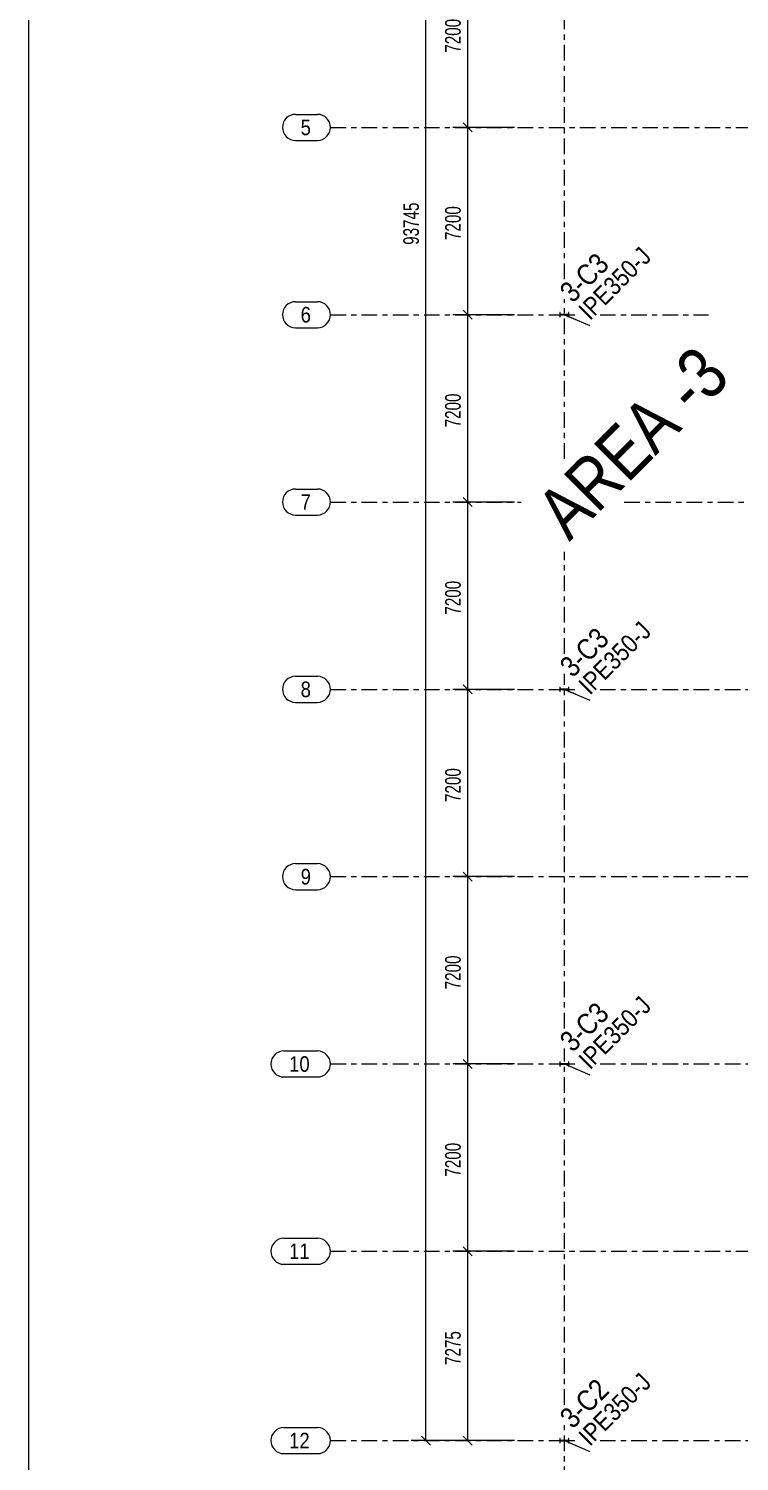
# Model space of a CAD drawing. Header units: millimetres. Extents: x -399 to 773, y -269 to 551.
# Drawn here: x -395.9 to -259.2, y 6 to 281.3 of the extents above; entities that cross this region are included whole.
import ezdxf

# ---------------------------------------------------------------- set-up
doc = ezdxf.new("R2010")
doc.units = ezdxf.units.MM
doc.linetypes.add('XKITLINE00', pattern=[0])
doc.linetypes.add('XKITLINE03', pattern=[6, 3, -1, 1, -1])
for name, color, linetype, lineweight in [('Dimensions', 7, 'Continuous', 0), ('DrawingSheet', 5, 'Continuous', 0), ('Part', 2, 'Continuous', 0), ('PartMark', 7, 'Continuous', 0), ('S-grid', 1, 'Continuous', 0), ('Text', 3, 'Continuous', 0)]:
    doc.layers.add(name, color=color, linetype=linetype, lineweight=lineweight)
doc.styles.add('ARIAL', font='ARIAL.TTF')
doc.styles.add('ARIAL_NARROW', font='ARIALN.TTF')
doc.styles.add('COMIC_SANS_MS', font='COMIC.TTF')

# ---------------------------------------------------------------- blocks, each defined once
blk = doc.blocks.new('*A35')
at = {"layer": 'Part'}
blk.add_hatch(color=3, dxfattribs=at).paths.add_polyline_path([(-292.03, 82.3925), (-292.03, 82.8125), (-291.975, 82.8125), (-291.975, 81.9375), (-292.03, 81.9375), (-292.03, 82.3575), (-293.67, 82.3575), (-293.67, 81.9375), (-293.725, 81.9375), (-293.725, 82.8125), (-293.67, 82.8125), (-293.67, 82.3925)], flags=17)
blk = doc.blocks.new('*A42')
at = {"layer": 'Part'}
blk.add_hatch(color=3, dxfattribs=at).paths.add_polyline_path([(-292.03, 154.3925), (-292.03, 154.8125), (-291.975, 154.8125), (-291.975, 153.9375), (-292.03, 153.9375), (-292.03, 154.3575), (-293.67, 154.3575), (-293.67, 153.9375), (-293.725, 153.9375), (-293.725, 154.8125), (-293.67, 154.8125), (-293.67, 154.3925)], flags=17)
blk = doc.blocks.new('*A55')
at = {"layer": 'Part'}
blk.add_hatch(color=3, dxfattribs=at).paths.add_polyline_path([(-292.03, 10.0175), (-292.03, 10.4375), (-291.975, 10.4375), (-291.975, 9.5625), (-292.03, 9.5625), (-292.03, 9.9825), (-293.67, 9.9825), (-293.67, 9.5625), (-293.725, 9.5625), (-293.725, 10.4375), (-293.67, 10.4375), (-293.67, 10.0175)], flags=17)
blk = doc.blocks.new('*A76')
at = {"layer": 'Part'}
blk.add_hatch(color=3, dxfattribs=at).paths.add_polyline_path([(-292.03, 226.3925), (-292.03, 226.8125), (-291.975, 226.8125), (-291.975, 225.9375), (-292.03, 225.9375), (-292.03, 226.3575), (-293.67, 226.3575), (-293.67, 225.9375), (-293.725, 225.9375), (-293.725, 226.8125), (-293.67, 226.8125), (-293.67, 226.3925)], flags=17)
blk = doc.blocks.new('*A202')
at = {"layer": 'DrawingSheet', "color": 5, "linetype": 'XKITLINE00', "lineweight": 0}
blk.add_line((-395.9, 551.2), (-395.9, -268.8), dxfattribs=at)
blk = doc.blocks.new('*A239')
at = {"layer": 'S-grid', "color": 1, "linetype": 'XKITLINE03', "lineweight": 0}
for p, q in [((-292.85, 233.23), (-292.85, 301.34)), ((-292.85, 198.66), (-292.85, 229.34)), ((-292.85, 161.23), (-292.85, 180.81)), ((-292.85, 89.23), (-292.85, 157.34)), ((-292.85, 16.86), (-292.85, 85.34)), ((-292.85, -10), (-292.85, 12.97))]:
    blk.add_line(p, q, dxfattribs=at)
blk = doc.blocks.new('*A278')
at = {"layer": 'S-grid', "color": 1, "linetype": 'XKITLINE03', "lineweight": 0}
blk.add_line((-337.85, 262.38), (-239.88, 262.38), dxfattribs=at)
at = {"layer": 'S-grid', "color": 3, "style": 'ARIAL', "width": 0.85}
blk.add_text('5', height=3, dxfattribs=at).set_placement((-343.58, 260.88))
blk = doc.blocks.new('*A279')
at = {"layer": 'S-grid', "color": 1, "linetype": 'XKITLINE03', "lineweight": 0}
for p, q in [((-337.85, 226.38), (-289.88, 226.38)), ((-285.99, 226.38), (-265.14, 226.38))]:
    blk.add_line(p, q, dxfattribs=at)
at = {"layer": 'S-grid', "color": 3, "style": 'ARIAL', "width": 0.85}
blk.add_text('6', height=3, dxfattribs=at).set_placement((-343.58, 224.88))
blk = doc.blocks.new('*A280')
at = {"layer": 'S-grid', "color": 1, "linetype": 'XKITLINE03', "lineweight": 0}
for p, q in [((-337.85, 190.38), (-301.14, 190.38)), ((-281.34, 190.38), (-239.88, 190.38))]:
    blk.add_line(p, q, dxfattribs=at)
at = {"layer": 'S-grid', "color": 3, "style": 'ARIAL', "width": 0.85}
blk.add_text('7', height=3, dxfattribs=at).set_placement((-343.58, 188.88))
blk = doc.blocks.new('*A281')
at = {"layer": 'S-grid', "color": 1, "linetype": 'XKITLINE03', "lineweight": 0}
for p, q in [((-337.85, 154.38), (-289.88, 154.38)), ((-285.99, 154.38), (-239.88, 154.38))]:
    blk.add_line(p, q, dxfattribs=at)
at = {"layer": 'S-grid', "color": 3, "style": 'ARIAL', "width": 0.85}
blk.add_text('8', height=3, dxfattribs=at).set_placement((-343.58, 152.88))
blk = doc.blocks.new('*A282')
at = {"layer": 'S-grid', "color": 1, "linetype": 'XKITLINE03', "lineweight": 0}
blk.add_line((-337.85, 118.38), (-239.88, 118.38), dxfattribs=at)
at = {"layer": 'S-grid', "color": 3, "style": 'ARIAL', "width": 0.85}
blk.add_text('9', height=3, dxfattribs=at).set_placement((-343.58, 116.88))
blk = doc.blocks.new('*A283')
at = {"layer": 'S-grid', "color": 1, "linetype": 'XKITLINE03', "lineweight": 0}
for p, q in [((-337.85, 82.38), (-289.88, 82.38)), ((-285.99, 82.38), (-239.88, 82.38))]:
    blk.add_line(p, q, dxfattribs=at)
at = {"layer": 'S-grid', "color": 3, "style": 'ARIAL', "width": 0.85}
blk.add_text('10', height=3, dxfattribs=at).set_placement((-345.8, 80.88))
blk = doc.blocks.new('*A284')
at = {"layer": 'S-grid', "color": 1, "linetype": 'XKITLINE03', "lineweight": 0}
blk.add_line((-337.85, 46.38), (-239.88, 46.38), dxfattribs=at)
at = {"layer": 'S-grid', "color": 3, "style": 'ARIAL', "width": 0.85}
blk.add_text('11', height=3, dxfattribs=at).set_placement((-345.8, 44.88))
blk = doc.blocks.new('*A285')
at = {"layer": 'S-grid', "color": 1, "linetype": 'XKITLINE03', "lineweight": 0}
for p, q in [((-337.85, 10), (-289.88, 10)), ((-285.99, 10), (-239.88, 10))]:
    blk.add_line(p, q, dxfattribs=at)
at = {"layer": 'S-grid', "color": 3, "style": 'ARIAL', "width": 0.85}
blk.add_text('12', height=3, dxfattribs=at).set_placement((-345.8, 8.5))
blk = doc.blocks.new('*A322')
at = {"layer": 'Part', "color": 2, "linetype": 'XKITLINE00', "lineweight": 0}
for p, q in [((-293.67, 82.8125), (-293.725, 82.8125)), ((-293.725, 82.8125), (-293.725, 81.9375)), ((-293.67, 82.3925), (-293.67, 82.8125)), ((-292.03, 82.8125), (-292.03, 82.3925)), ((-291.975, 82.8125), (-292.03, 82.8125)), ((-291.975, 81.9375), (-291.975, 82.8125)), ((-293.725, 81.9375), (-293.67, 81.9375)), ((-292.03, 82.3925), (-293.67, 82.3925)), ((-293.67, 81.9375), (-293.67, 82.3575)), ((-293.67, 82.3575), (-292.03, 82.3575)), ((-292.03, 82.3575), (-292.03, 81.9375)), ((-292.03, 81.9375), (-291.975, 81.9375))]:
    blk.add_line(p, q, dxfattribs=at)
blk = doc.blocks.new('*A334')
at = {"layer": 'Part', "color": 2, "linetype": 'XKITLINE00', "lineweight": 0}
for p, q in [((-293.67, 154.8125), (-293.725, 154.8125)), ((-293.725, 154.8125), (-293.725, 153.9375)), ((-293.67, 154.3925), (-293.67, 154.8125)), ((-292.03, 154.3925), (-293.67, 154.3925)), ((-293.67, 153.9375), (-293.67, 154.3575)), ((-293.67, 154.3575), (-292.03, 154.3575)), ((-292.03, 154.8125), (-292.03, 154.3925)), ((-291.975, 154.8125), (-292.03, 154.8125)), ((-292.03, 154.3575), (-292.03, 153.9375)), ((-291.975, 153.9375), (-291.975, 154.8125)), ((-293.725, 153.9375), (-293.67, 153.9375)), ((-292.03, 153.9375), (-291.975, 153.9375))]:
    blk.add_line(p, q, dxfattribs=at)
blk = doc.blocks.new('*A352')
at = {"layer": 'S-grid', "color": 1, "linetype": 'XKITLINE00', "lineweight": 0}
for p, q in [((-346.8, 84.88), (-340.35, 84.88)), ((-346.8, 79.88), (-340.35, 79.88))]:
    blk.add_line(p, q, dxfattribs=at)
for centre, start, end in [((-346.8, 82.38), 90, 270), ((-340.35, 82.38), 270, 90)]:
    blk.add_arc(centre, 2.5, start, end, dxfattribs=at)
blk = doc.blocks.new('*A353')
at = {"layer": 'S-grid', "color": 1, "linetype": 'XKITLINE00', "lineweight": 0}
for p, q in [((-346.8, 48.88), (-340.35, 48.88)), ((-346.8, 43.88), (-340.35, 43.88))]:
    blk.add_line(p, q, dxfattribs=at)
for centre, start, end in [((-346.8, 46.38), 90, 270), ((-340.35, 46.38), 270, 90)]:
    blk.add_arc(centre, 2.5, start, end, dxfattribs=at)
blk = doc.blocks.new('*A354')
at = {"layer": 'S-grid', "color": 1, "linetype": 'XKITLINE00', "lineweight": 0}
for p, q in [((-346.8, 12.5), (-340.35, 12.5)), ((-346.8, 7.5), (-340.35, 7.5))]:
    blk.add_line(p, q, dxfattribs=at)
for centre, start, end in [((-346.8, 10), 90, 270), ((-340.35, 10), 270, 90)]:
    blk.add_arc(centre, 2.5, start, end, dxfattribs=at)
blk = doc.blocks.new('*A358')
at = {"layer": 'Part', "color": 2, "linetype": 'XKITLINE00', "lineweight": 0}
for p, q in [((-293.67, 10.4375), (-293.725, 10.4375)), ((-293.725, 10.4375), (-293.725, 9.5625)), ((-293.725, 9.5625), (-293.67, 9.5625)), ((-293.67, 10.0175), (-293.67, 10.4375)), ((-292.03, 10.0175), (-293.67, 10.0175)), ((-293.67, 9.5625), (-293.67, 9.9825)), ((-293.67, 9.9825), (-292.03, 9.9825)), ((-292.03, 10.4375), (-292.03, 10.0175)), ((-291.975, 10.4375), (-292.03, 10.4375)), ((-292.03, 9.9825), (-292.03, 9.5625)), ((-292.03, 9.5625), (-291.975, 9.5625)), ((-291.975, 9.5625), (-291.975, 10.4375))]:
    blk.add_line(p, q, dxfattribs=at)
blk = doc.blocks.new('*A359')
at = {"layer": 'S-grid', "color": 1, "linetype": 'XKITLINE00', "lineweight": 0}
for p, q in [((-344.58, 192.88), (-340.35, 192.88)), ((-344.58, 187.88), (-340.35, 187.88))]:
    blk.add_line(p, q, dxfattribs=at)
for centre, start, end in [((-344.58, 190.38), 90, 270), ((-340.35, 190.38), 270, 90)]:
    blk.add_arc(centre, 2.5, start, end, dxfattribs=at)
blk = doc.blocks.new('*A360')
at = {"layer": 'S-grid', "color": 1, "linetype": 'XKITLINE00', "lineweight": 0}
for p, q in [((-344.58, 156.88), (-340.35, 156.88)), ((-344.58, 151.88), (-340.35, 151.88))]:
    blk.add_line(p, q, dxfattribs=at)
for centre, start, end in [((-344.58, 154.38), 90, 270), ((-340.35, 154.38), 270, 90)]:
    blk.add_arc(centre, 2.5, start, end, dxfattribs=at)
blk = doc.blocks.new('*A361')
at = {"layer": 'S-grid', "color": 1, "linetype": 'XKITLINE00', "lineweight": 0}
for p, q in [((-344.58, 120.88), (-340.35, 120.88)), ((-344.58, 115.88), (-340.35, 115.88))]:
    blk.add_line(p, q, dxfattribs=at)
for centre, start, end in [((-344.58, 118.38), 90, 270), ((-340.35, 118.38), 270, 90)]:
    blk.add_arc(centre, 2.5, start, end, dxfattribs=at)
blk = doc.blocks.new('*A396')
at = {"layer": 'S-grid', "color": 1, "linetype": 'XKITLINE00', "lineweight": 0}
for p, q in [((-344.58, 264.88), (-340.35, 264.88)), ((-344.58, 259.88), (-340.35, 259.88))]:
    blk.add_line(p, q, dxfattribs=at)
for centre, start, end in [((-344.58, 262.38), 90, 270), ((-340.35, 262.38), 270, 90)]:
    blk.add_arc(centre, 2.5, start, end, dxfattribs=at)
blk = doc.blocks.new('*A397')
at = {"layer": 'S-grid', "color": 1, "linetype": 'XKITLINE00', "lineweight": 0}
for p, q in [((-344.58, 228.88), (-340.35, 228.88)), ((-344.58, 223.88), (-340.35, 223.88))]:
    blk.add_line(p, q, dxfattribs=at)
for centre, start, end in [((-344.58, 226.38), 90, 270), ((-340.35, 226.38), 270, 90)]:
    blk.add_arc(centre, 2.5, start, end, dxfattribs=at)
blk = doc.blocks.new('*A399')
at = {"layer": 'Part', "color": 2, "linetype": 'XKITLINE00', "lineweight": 0}
for p, q in [((-293.67, 226.8125), (-293.725, 226.8125)), ((-293.725, 226.8125), (-293.725, 225.9375)), ((-293.725, 225.9375), (-293.67, 225.9375)), ((-293.67, 226.3925), (-293.67, 226.8125)), ((-292.03, 226.3925), (-293.67, 226.3925)), ((-293.67, 225.9375), (-293.67, 226.3575)), ((-293.67, 226.3575), (-292.03, 226.3575)), ((-292.03, 226.8125), (-292.03, 226.3925)), ((-291.975, 226.8125), (-292.03, 226.8125)), ((-292.03, 226.3575), (-292.03, 225.9375)), ((-292.03, 225.9375), (-291.975, 225.9375)), ((-291.975, 225.9375), (-291.975, 226.8125))]:
    blk.add_line(p, q, dxfattribs=at)
blk = doc.blocks.new('*A676')
at = {"layer": 'Dimensions', "color": 7, "linetype": 'XKITLINE00', "lineweight": 0}
for p, q in [((-319.48, 10), (-319.48, 478.73)), ((-304.48, 10), (-322.33, 10)), ((-320.32, 10.85), (-318.63, 9.15))]:
    blk.add_line(p, q, dxfattribs=at)
at = {"layer": 'Dimensions', "color": 3}
blk.add_point((-319.48, 10), dxfattribs=at)
at = {"layer": 'Dimensions', "color": 3, "style": 'ARIAL_NARROW', "width": 0.85}
blk.add_text('93745', height=3, rotation=90.0002, dxfattribs=at).set_placement((-320.83, 239.8))
blk = doc.blocks.new('*A677')
at = {"layer": 'Dimensions', "color": 7, "linetype": 'XKITLINE00', "lineweight": 0}
for p, q in [((-302.44, 226.38), (-314.29, 226.38)), ((-312.29, 227.22), (-310.59, 225.53)), ((-311.44, 190.38), (-311.44, 226.38)), ((-302.44, 190.38), (-314.29, 190.38)), ((-312.29, 191.22), (-310.59, 189.53))]:
    blk.add_line(p, q, dxfattribs=at)
at = {"layer": 'Dimensions', "color": 3}
for p in [(-311.44, 226.38), (-311.44, 190.38)]:
    blk.add_point(p, dxfattribs=at)
at = {"layer": 'Dimensions', "color": 3, "style": 'ARIAL_NARROW', "width": 0.85}
blk.add_text('7200', height=3, rotation=90.0002, dxfattribs=at).set_placement((-312.79, 204.73))
blk = doc.blocks.new('*A678')
at = {"layer": 'Text', "color": 6, "style": 'COMIC_SANS_MS', "width": 0.85}
blk.add_text('AREA -3', height=10, rotation=45.0001, dxfattribs=at).set_placement((-291.88, 182.66))
blk = doc.blocks.new('*A681')
at = {"layer": 'Dimensions', "color": 7, "linetype": 'XKITLINE00', "lineweight": 0}
for p, q in [((-312.29, 119.22), (-310.59, 117.53)), ((-302.44, 118.38), (-314.29, 118.38)), ((-311.44, 82.38), (-311.44, 118.38)), ((-312.29, 83.22), (-310.59, 81.53)), ((-302.44, 82.38), (-314.29, 82.38))]:
    blk.add_line(p, q, dxfattribs=at)
at = {"layer": 'Dimensions', "color": 3}
for p in [(-311.44, 118.38), (-311.44, 82.38)]:
    blk.add_point(p, dxfattribs=at)
at = {"layer": 'Dimensions', "color": 3, "style": 'ARIAL_NARROW', "width": 0.85}
blk.add_text('7200', height=3, rotation=90.0002, dxfattribs=at).set_placement((-312.79, 96.73))
blk = doc.blocks.new('*A683')
at = {"layer": 'PartMark', "color": 7, "linetype": 'XKITLINE00', "lineweight": 0}
for p, q in [((-292.85, 82.38), (-287.94, 80.29)), ((-290.55, 81.4), (-292.85, 82.38))]:
    blk.add_line(p, q, dxfattribs=at)
at = {"layer": 'PartMark', "color": 3, "style": 'ARIAL', "width": 0.85}
blk.add_text('3-C3', height=4, rotation=45.0001, dxfattribs=at).set_placement((-291.26, 84.46))
at = {"layer": 'PartMark', "color": 7, "style": 'ARIAL', "width": 0.85}
blk.add_text('IPE350-J', height=3.5, rotation=45.0001, dxfattribs=at).set_placement((-287.94, 81.14))
blk = doc.blocks.new('*A685')
at = {"layer": 'Dimensions', "color": 7, "linetype": 'XKITLINE00', "lineweight": 0}
for p, q in [((-312.29, 47.22), (-310.59, 45.53)), ((-302.44, 46.38), (-314.29, 46.38)), ((-311.44, 10), (-311.44, 46.38)), ((-302.44, 10), (-314.29, 10)), ((-312.29, 10.85), (-310.59, 9.15))]:
    blk.add_line(p, q, dxfattribs=at)
at = {"layer": 'Dimensions', "color": 3}
for p in [(-311.44, 46.38), (-311.44, 10)]:
    blk.add_point(p, dxfattribs=at)
at = {"layer": 'Dimensions', "color": 3, "style": 'ARIAL_NARROW', "width": 0.85}
blk.add_text('7275', height=3, rotation=90.0002, dxfattribs=at).set_placement((-312.79, 24.54))
blk = doc.blocks.new('*A686')
at = {"layer": 'Dimensions', "color": 7, "linetype": 'XKITLINE00', "lineweight": 0}
for p, q in [((-312.29, 83.22), (-310.59, 81.53)), ((-302.44, 82.38), (-314.29, 82.38)), ((-311.44, 46.38), (-311.44, 82.38)), ((-312.29, 47.22), (-310.59, 45.53)), ((-302.44, 46.38), (-314.29, 46.38))]:
    blk.add_line(p, q, dxfattribs=at)
at = {"layer": 'Dimensions', "color": 3}
for p in [(-311.44, 82.38), (-311.44, 46.38)]:
    blk.add_point(p, dxfattribs=at)
at = {"layer": 'Dimensions', "color": 3, "style": 'ARIAL_NARROW', "width": 0.85}
blk.add_text('7200', height=3, rotation=90.0002, dxfattribs=at).set_placement((-312.79, 60.73))
blk = doc.blocks.new('*A688')
at = {"layer": 'PartMark', "color": 7, "linetype": 'XKITLINE00', "lineweight": 0}
for p, q in [((-292.85, 10), (-287.94, 7.91)), ((-290.55, 9.02), (-292.85, 10))]:
    blk.add_line(p, q, dxfattribs=at)
at = {"layer": 'PartMark', "color": 7, "style": 'ARIAL', "width": 0.85}
blk.add_text('IPE350-J', height=3.5, rotation=45.0001, dxfattribs=at).set_placement((-287.94, 8.76))
at = {"layer": 'PartMark', "color": 3, "style": 'ARIAL', "width": 0.85}
blk.add_text('3-C2', height=4, rotation=45.0001, dxfattribs=at).set_placement((-291.26, 12.09))
blk = doc.blocks.new('*A690')
at = {"layer": 'Dimensions', "color": 7, "linetype": 'XKITLINE00', "lineweight": 0}
for p, q in [((-302.44, 154.38), (-314.29, 154.38)), ((-312.29, 155.22), (-310.59, 153.53)), ((-311.44, 118.38), (-311.44, 154.38)), ((-312.29, 119.22), (-310.59, 117.53)), ((-302.44, 118.38), (-314.29, 118.38))]:
    blk.add_line(p, q, dxfattribs=at)
at = {"layer": 'Dimensions', "color": 3}
for p in [(-311.44, 154.38), (-311.44, 118.38)]:
    blk.add_point(p, dxfattribs=at)
at = {"layer": 'Dimensions', "color": 3, "style": 'ARIAL_NARROW', "width": 0.85}
blk.add_text('7200', height=3, rotation=90.0002, dxfattribs=at).set_placement((-312.79, 132.73))
blk = doc.blocks.new('*A691')
at = {"layer": 'Dimensions', "color": 7, "linetype": 'XKITLINE00', "lineweight": 0}
for p, q in [((-302.44, 190.38), (-314.29, 190.38)), ((-312.29, 191.22), (-310.59, 189.53)), ((-311.44, 154.38), (-311.44, 190.38)), ((-302.44, 154.38), (-314.29, 154.38)), ((-312.29, 155.22), (-310.59, 153.53))]:
    blk.add_line(p, q, dxfattribs=at)
at = {"layer": 'Dimensions', "color": 3}
for p in [(-311.44, 190.38), (-311.44, 154.38)]:
    blk.add_point(p, dxfattribs=at)
at = {"layer": 'Dimensions', "color": 3, "style": 'ARIAL_NARROW', "width": 0.85}
blk.add_text('7200', height=3, rotation=90.0002, dxfattribs=at).set_placement((-312.79, 168.73))
blk = doc.blocks.new('*A694')
at = {"layer": 'PartMark', "color": 7, "linetype": 'XKITLINE00', "lineweight": 0}
for p, q in [((-292.85, 154.38), (-287.94, 152.29)), ((-290.55, 153.4), (-292.85, 154.38))]:
    blk.add_line(p, q, dxfattribs=at)
at = {"layer": 'PartMark', "color": 3, "style": 'ARIAL', "width": 0.85}
blk.add_text('3-C3', height=4, rotation=45.0001, dxfattribs=at).set_placement((-291.26, 156.46))
at = {"layer": 'PartMark', "color": 7, "style": 'ARIAL', "width": 0.85}
blk.add_text('IPE350-J', height=3.5, rotation=45.0001, dxfattribs=at).set_placement((-287.94, 153.14))
blk = doc.blocks.new('*A706')
at = {"layer": 'Dimensions', "color": 7, "linetype": 'XKITLINE00', "lineweight": 0}
for p, q in [((-302.44, 262.38), (-314.29, 262.38)), ((-312.29, 263.22), (-310.59, 261.53)), ((-311.44, 226.38), (-311.44, 262.38)), ((-302.44, 226.38), (-314.29, 226.38)), ((-312.29, 227.22), (-310.59, 225.53))]:
    blk.add_line(p, q, dxfattribs=at)
at = {"layer": 'Dimensions', "color": 3}
for p in [(-311.44, 262.38), (-311.44, 226.38)]:
    blk.add_point(p, dxfattribs=at)
at = {"layer": 'Dimensions', "color": 3, "style": 'ARIAL_NARROW', "width": 0.85}
blk.add_text('7200', height=3, rotation=90.0002, dxfattribs=at).set_placement((-312.79, 240.73))
blk = doc.blocks.new('*A707')
at = {"layer": 'Dimensions', "color": 7, "linetype": 'XKITLINE00', "lineweight": 0}
for p, q in [((-302.44, 298.38), (-314.29, 298.38)), ((-312.29, 299.22), (-310.59, 297.53)), ((-311.44, 262.38), (-311.44, 298.38)), ((-302.44, 262.38), (-314.29, 262.38)), ((-312.29, 263.22), (-310.59, 261.53))]:
    blk.add_line(p, q, dxfattribs=at)
at = {"layer": 'Dimensions', "color": 3}
for p in [(-311.44, 298.38), (-311.44, 262.38)]:
    blk.add_point(p, dxfattribs=at)
at = {"layer": 'Dimensions', "color": 3, "style": 'ARIAL_NARROW', "width": 0.85}
blk.add_text('7200', height=3, rotation=90.0002, dxfattribs=at).set_placement((-312.79, 276.73))
blk = doc.blocks.new('*A712')
at = {"layer": 'PartMark', "color": 7, "linetype": 'XKITLINE00', "lineweight": 0}
for p, q in [((-292.85, 226.38), (-287.94, 224.29)), ((-290.55, 225.4), (-292.85, 226.38))]:
    blk.add_line(p, q, dxfattribs=at)
at = {"layer": 'PartMark', "color": 3, "style": 'ARIAL', "width": 0.85}
blk.add_text('3-C3', height=4, rotation=45.0001, dxfattribs=at).set_placement((-291.26, 228.46))
at = {"layer": 'PartMark', "color": 7, "style": 'ARIAL', "width": 0.85}
blk.add_text('IPE350-J', height=3.5, rotation=45.0001, dxfattribs=at).set_placement((-287.94, 225.14))

msp = doc.modelspace()

# ---------------------------------------------------------------- block references
at = {"lineweight": 0}
for name in ['*A202', '*A239', '*A676', '*A707', '*A396', '*A278', '*A706', '*A397', '*A279', '*A677', '*A76', '*A399', '*A678', '*A359', '*A280', '*A691', '*A360', '*A281', '*A690', '*A42', '*A334', '*A361', '*A282', '*A681', '*A352', '*A283', '*A686', '*A35', '*A322', '*A353', '*A284', '*A685', '*A354', '*A285', '*A55', '*A358']:
    msp.add_blockref(name, (0, 0), dxfattribs=at)
at = {"layer": 'PartMark', "lineweight": 0}
for name in ['*A712', '*A694', '*A683', '*A688']:
    msp.add_blockref(name, (0, 0), dxfattribs=at)

doc.saveas('drawing.dxf')
